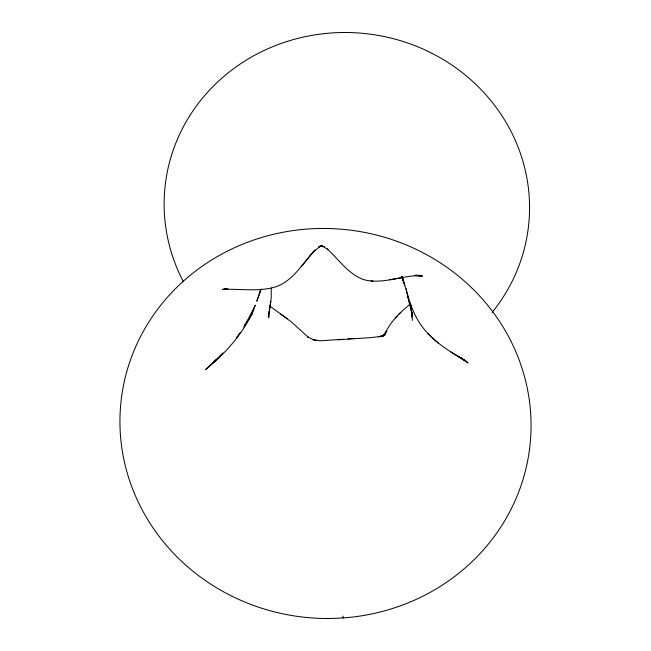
<?xml version="1.0" encoding="UTF-8"?>
<svg xmlns="http://www.w3.org/2000/svg" width="651" height="651" viewBox="0 0 651 651"><rect width="100%" height="100%" fill="white"/><g stroke="black" fill="none" stroke-linecap="round" stroke-linejoin="round"><path stroke-width="0.98" d="M412.026 312.146L412.091 317.078L410.708 305.669L411.977 313.774L406.753 291.55M397.224 241.423A204.316 193.648 5.6 0 0 368.181 233.139A206.473 195.691 5.6 0 0 318.046 228.517A204.316 193.648 5.6 0 0 287.986 231.374A206.473 195.691 5.6 0 0 239.999 245.289A204.316 193.648 5.6 0 0 213.495 258.846A206.473 195.691 5.6 0 0 174.973 289.182A204.316 193.648 5.6 0 0 156.061 311.39A206.473 195.691 5.6 0 0 132.853 353.526A204.316 193.648 5.6 0 0 124.422 380.998A206.473 195.691 5.6 0 0 120.069 428.521A204.316 193.648 5.6 0 0 123.389 457.067A206.473 195.691 5.6 0 0 138.565 502.743A204.316 193.648 5.6 0 0 153.131 528.034A206.473 195.691 5.6 0 0 185.511 564.905A204.316 193.648 5.6 0 0 209.117 583.076A206.473 195.691 5.6 0 0 253.776 605.528A204.316 193.648 5.6 0 0 282.819 613.82A206.473 195.691 5.6 0 0 332.954 618.442L343.028 617.962L343.085 616.066M412.002 312.472L411.871 316.394L412.116 313.009M271.288 288.076L271.182 298.028L268.692 317.533L268.79 311.292M270.832 301.275L269.335 309.697M260.742 289.532L259.48 293.324L260.742 289.728M244.499 325.834L252.49 313.302L244.442 325.956M238.233 335.371L236.573 337.885L237.631 336.29M243.751 326.989L253.857 309.29C243.515 333.483 225.653 353.094 205.545 369.605L220.713 355.519L213.023 362.778L215.863 360.011M238.689 334.695L240.268 332.295M301.112 266.796L314.946 250C302.015 264.046 291.729 283.69 271.394 287.986C255.33 291.518 238.868 288.653 222.626 289.426L227.044 288.751M409.52 304.725C399.437 312.773 390.218 322.245 384.749 334.093L386.865 330.879L382.772 336.339L384.359 334.94L381.982 336.429L385.319 334.354M220.128 355.845L222.837 352.858M395.247 318.005L397.256 315.979M398.697 314.482L400.804 312.35M312.586 252.743L319.942 246.428L318.673 247.006L322.432 245.728L319.95 245.826L324.157 246.753L323.14 246.42L327.827 249.561L327.201 248.934C338.854 259.497 348.09 273.916 363.429 279.548C375.896 283.079 388.696 280.003 401.081 277.79M383.667 335.379L385.53 334.655M382.235 335.883L380.51 336.551L384.692 334.972L378.321 336.77L380.046 336.518L370.452 337.657L337.959 339.789M226.076 288.751L223.391 289.426L227.907 288.645M389.713 279.8L409.031 276.39L420.155 275.308L414.256 275.519M343.419 339.252L320.064 340.798L312.683 339.61L316.809 340.546L316.207 340.416M343.028 617.962L353.054 617.01A206.473 195.691 5.6 0 0 411.001 601.67A204.316 193.648 5.6 0 0 437.505 588.113A206.473 195.691 5.6 0 0 476.027 557.769A204.316 193.648 5.6 0 0 494.939 535.57A206.473 195.691 5.6 0 0 518.147 493.425A204.316 193.648 5.6 0 0 526.578 465.961A206.473 195.691 5.6 0 0 530.931 418.438A204.316 193.648 5.6 0 0 527.611 389.892A206.473 195.691 5.6 0 0 512.435 344.216A204.316 193.648 5.6 0 0 497.869 318.925A206.473 195.691 5.6 0 0 465.489 282.054A204.316 193.648 5.6 0 0 441.883 263.883A206.473 195.691 5.6 0 0 397.224 241.431M354.209 338.479L348.057 338.854M415.305 275.593L422.247 276.04L418.918 275.65M416.176 275.625L422.247 276.04M371.07 280.882L372.982 281.199M415.672 275.039L418.08 275.552M313.465 339.798L307.679 336.917L308.623 337.584L291.363 321.903L269.669 305.962M450.712 351.857L464.253 360.084C447.628 350.246 430.36 339.619 419.659 323.034C410.504 309.07 407.257 292.364 402.115 276.716L404.808 285.26L401.675 276.976M457.092 355.763L468.077 362.9L464.277 359.897M287.229 318.73L280.768 314.075M461.233 357.497L462.755 358.693M427.772 333.572L438.286 343.142M401.838 277L403.579 280.483L401.96 276.878M407.843 297.165L409.471 303.195M406.354 288.662L406.606 290.647M411.627 311.756L412.368 320.414M183.24 281.46A181.613 172.133 5.6 0 1 177.145 268.456A183.533 173.947 5.6 0 1 165.761 227.305A181.613 172.133 5.6 0 1 164.133 201.834A183.533 173.947 5.6 0 1 170.171 159.837A181.613 172.133 5.6 0 1 178.935 135.815A183.533 173.947 5.6 0 1 201.484 99.383A181.613 172.133 5.6 0 1 219.297 80.464A183.533 173.947 5.6 0 1 254.915 55.132A181.613 172.133 5.6 0 1 279.084 44.203A183.533 173.947 5.6 0 1 322.343 33.836A181.613 172.133 5.6 0 1 349.18 32.55A183.533 173.947 5.6 0 1 393.505 38.718A181.613 172.133 5.6 0 1 418.918 47.279A183.533 173.947 5.6 0 1 457.555 69.055A181.613 172.133 5.6 0 1 477.688 86.16A183.533 173.947 5.6 0 1 504.753 120.215A181.613 172.133 5.6 0 1 516.536 143.253A183.533 173.947 5.6 0 1 527.912 184.412A181.613 172.133 5.6 0 1 529.548 209.882A183.533 173.947 5.6 0 1 523.502 251.88A181.613 172.133 5.6 0 1 514.738 275.902A183.533 173.947 5.6 0 1 492.197 312.334M261.035 289.15L256.82 301.242L261.018 289.199M255.33 305.262L248.487 319.568L255.33 305.262"/></g></svg>
